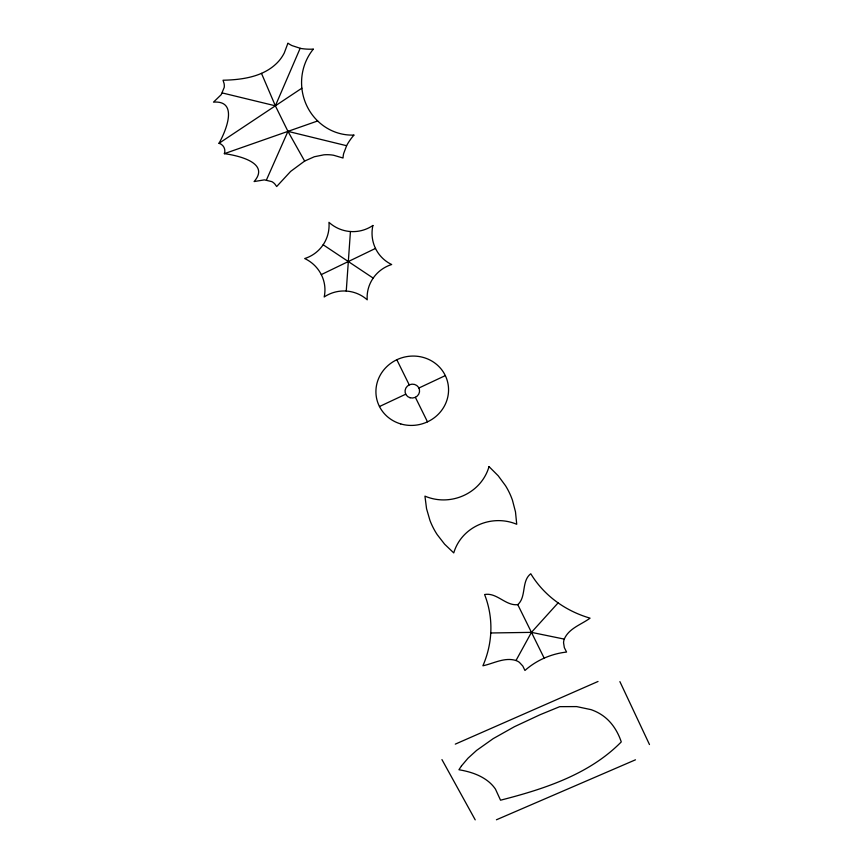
<?xml version="1.0" encoding="UTF-8"?>
<svg xmlns="http://www.w3.org/2000/svg" width="863" height="863" viewBox="0 0 863 863"><rect width="100%" height="100%" fill="white"/><g stroke="black" fill="none" stroke-linecap="round" stroke-linejoin="round"><path stroke-width="1.29" d="M346.257 291.047L350.432 231.532M224.358 153.657C226.03 149.364 223.42 144.477 219.008 143.301C225.567 131.661 239.116 100.173 213.517 102.125L221.198 94.682L224.218 87.422A12.427 11.726 60.9 0 0 224.067 83.441L223.032 80.227C242.686 79.817 264.714 76.688 278.609 61.316A43.754 41.057 69.4 0 0 284.251 53.01L287.94 43.15A26.656 25.092 76.8 0 0 291.985 45.588L300.173 48.274L275.362 105.815L287.951 131.37L304.628 161.068L290.648 171.403L276.678 186.527L274.822 183.959A11.651 11.327 49.1 0 0 271.834 181.629L264.423 179.871L254.11 181.554C270.809 162.503 236.98 155.362 224.358 153.657L317.66 120.96M564.262 639.105C568.911 628.253 581.209 624.661 590.076 618.156A121.64 107.314 -26.7 0 1 530.777 573.744C521.123 581.133 526.635 596.872 517.757 604.629C505.761 606.182 496.808 592.191 484.596 594.531A117.972 103.743 -7.2 0 1 482.892 665.794C493.744 663.474 504.682 656.948 515.988 660.519A14.811 12.74 -14.8 0 1 519.386 662.353L522.795 666.02L524.952 670.465A65.07 54.941 -17 0 1 566.57 652.05L564.337 647.617L563.561 642.773A14.93 12.848 -19.1 0 1 564.251 639.105L531.446 632.363L490.756 632.978M266.43 179.989L287.951 131.37L346.613 145.718L343.657 153.538A24.52 24.045 89.2 0 0 343.021 158.015L333.528 155.232A39.569 39.083 62.6 0 0 323.949 154.811L314.315 156.753L304.628 161.068M515.988 660.519L531.446 632.363L558.113 602.881M219.008 143.301L301.867 88.188M321.284 274.607L375.491 248.425M379.472 406.527L405.729 394.197M418.9 388.016L445.33 375.599M455.286 744.133L598.027 681.468M496.419 819.785L635.47 759.807M222.309 92.956L275.362 105.815L261.489 73.377M323.15 244.768L373.194 278.113M441.942 759.591L475.211 819.85M396.818 359.742L409.235 384.887M415.373 397.304L427.487 421.834M517.757 604.629L544.175 658.135M619.893 681.619L649.483 744.553M313.258 49.126A66.268 61.78 78.8 0 1 300.162 48.35M346.559 145.685A59.223 58.101 -75.7 0 1 353.916 135.124M353.862 135.081A52.125 50.032 83.5 0 1 306.753 105.674A52.125 50.032 83.5 0 1 313.258 49.202M489.03 466.613C481.23 493.56 450.41 507.023 424.941 496.128L426.559 508.728L429.947 520.411A88.274 80.259 -20.5 0 0 437.174 534.585L444.618 544.186L453.755 552.913C461.543 526.592 491.878 513.787 516.732 524.283L515.491 511.878L512.449 500.195A87.443 79.385 -12.4 0 0 505.556 485.761L498.221 475.804L489.03 466.613M461.468 765.913L458.933 769.742C469.785 771.576 480.81 775.006 489.321 782.266A46.041 37.972 -10.5 0 1 495.448 789.095L500.54 800.195C543.83 789.116 589.159 774.575 621.274 741.91C617.876 731.705 611.899 722.126 603.064 715.805A51.92 43.236 -16.1 0 0 591.101 709.656L576.657 706.592L559.753 706.657L540.076 714.726L514.359 726.732L493.205 738.631L476.592 750.411L468.026 758.189L461.468 765.913M410.065 397.746A7.292 6.915 -14.9 0 0 419.418 389.472A7.292 6.915 -14.9 0 0 407.444 386.063A7.292 6.915 -14.9 0 0 410.065 397.746M400.712 423.916A36.44 34.552 -14.9 0 0 447.832 382.935A36.44 34.552 -14.9 0 0 388.177 365.383A36.44 34.552 -14.9 0 0 400.712 423.916M372.902 225.48A35.448 34.908 -45.9 0 0 391.662 264.52A34.649 33.786 -21.7 0 0 367.217 299.806A34.488 33.463 -2.3 0 0 324.197 296.969A35.146 34.196 16.8 0 0 304.704 258.544A35.987 35.329 39.1 0 0 328.965 222.33A36.073 35.761 81.2 0 0 372.902 225.48"/></g></svg>
